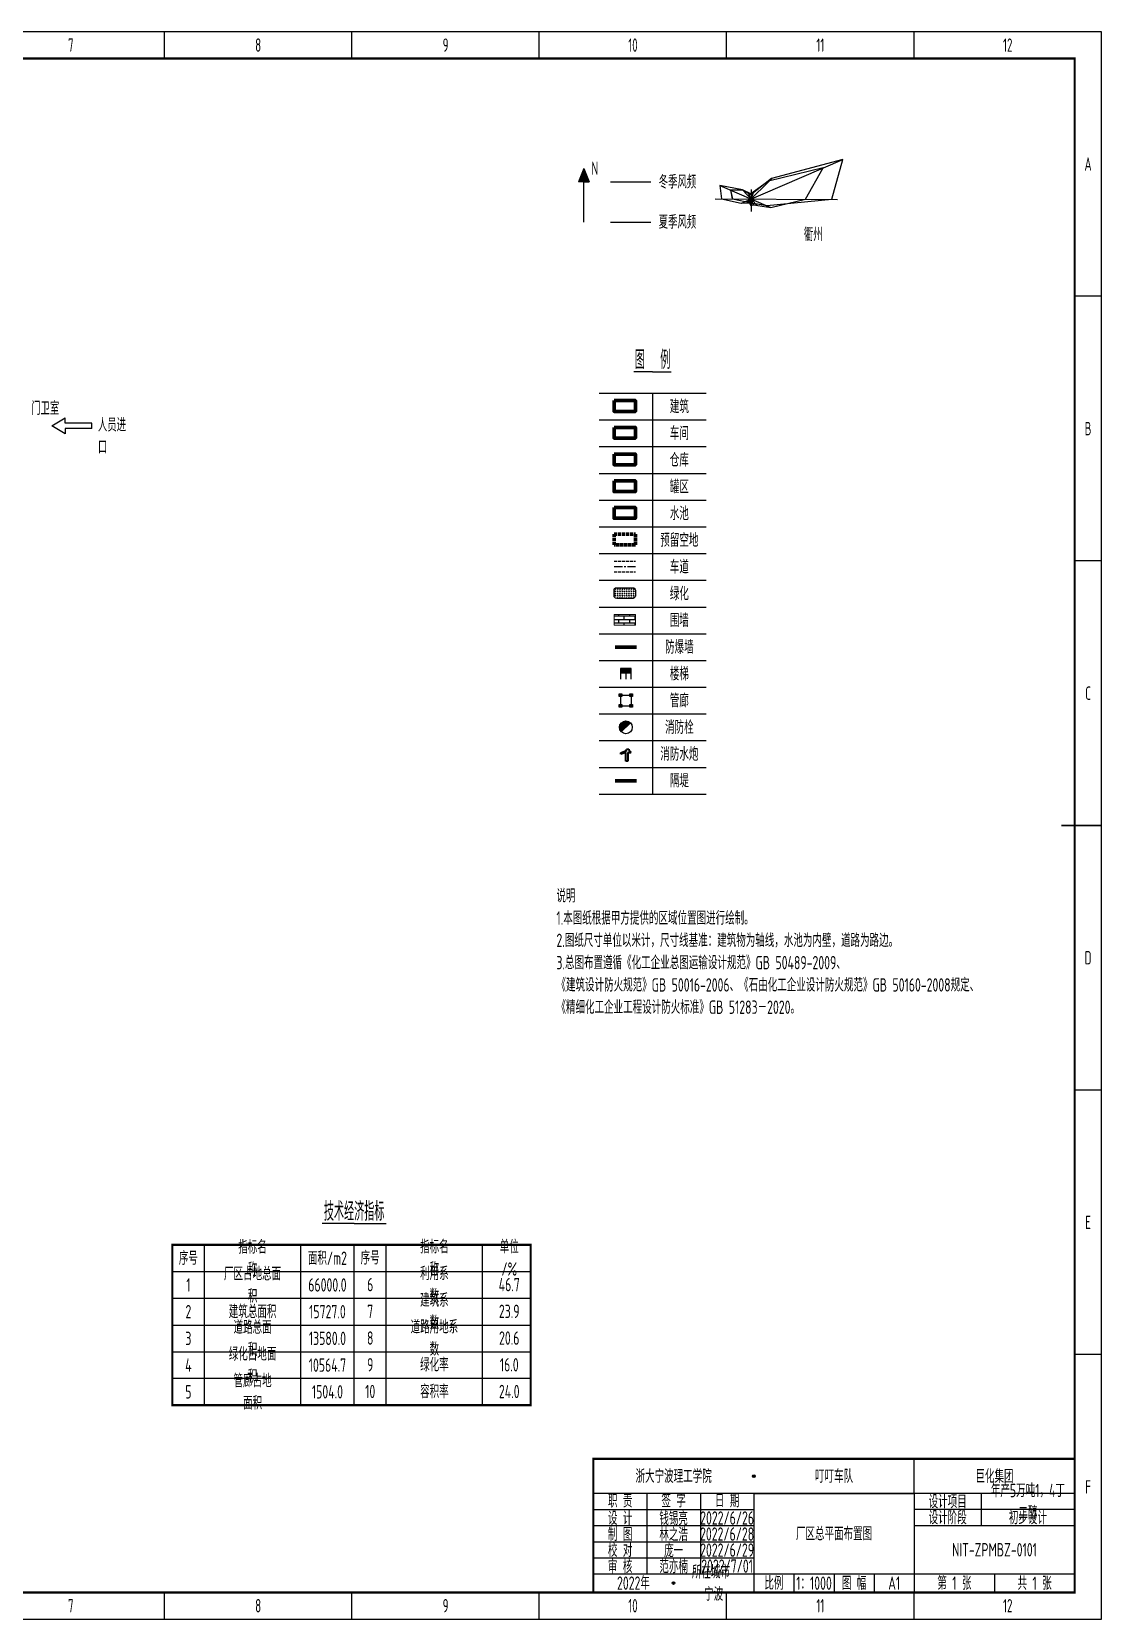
# Model space of a CAD drawing. Header units: millimetres. Extents: x 3176 to 4017, y 1682 to 2277.
# Drawn here: x 3617 to 4017, y 1683 to 2277 of the extents above; entities that cross this region are included whole.
import ezdxf
from ezdxf.enums import TextEntityAlignment as Align

# ---------------------------------------------------------------- set-up
doc = ezdxf.new("R2010")
doc.units = ezdxf.units.MM
doc.linetypes.add('ACAD_ISO02W100', pattern=[15, 12, -3])
doc.linetypes.add('CENTER', pattern=[50.8, 31.75, -6.35, 6.35, -6.35])
for name, color, linetype, lineweight in [('05-建筑外围', 7, 'Continuous', 25), ('1-图框与标题栏', 7, 'Continuous', 25), ('10-车间', 20, 'Continuous', 80), ('11-预留空地', 240, 'ACAD_ISO02W100', 80), ('12-装卸区', 115, 'Continuous', 80), ('14-消防', 12, 'Continuous', 25), ('15-管廊', 130, 'Continuous', 25), ('16-储罐', 32, 'Continuous', 80), ('17-水池', 170, 'Continuous', 80), ('19-楼梯', 126, 'Continuous', 25), ('2-文本', 7, 'Continuous', 25), ('2-文本 @ 1', 7, 'Continuous', 25), ('22-通道标记', 241, 'Continuous', 25), ('24-隔堤', 175, 'Continuous', 80), ('25-坐标2', 7, 'Continuous', 25), ('3-围墙', 140, 'Continuous', 20), ('5-道路线', 7, 'ACAD_ISO02W100', 25), ('6-道路中心黄线', 50, 'CENTER', 25), ('8-防爆墙', 30, 'Continuous', 80), ('9-建筑设施', 213, 'Continuous', 80)]:
    doc.layers.add(name, color=color, linetype=linetype, lineweight=lineweight)
doc.styles.add('5mm', font='gbenor.shx', dxfattribs={"width": 0.7, "height": 5, "bigfont": 'gbcbig.shx'})
doc.styles.add('5mm2', font='gbenor.shx', dxfattribs={"width": 0.75, "height": 5, "bigfont": 'gbcbig.shx'})
doc.styles.add('7mm', font='gbenor.shx', dxfattribs={"width": 0.75, "height": 7, "bigfont": 'gbcbig.shx'})

# ---------------------------------------------------------------- blocks, each defined once
blk = doc.blocks.new('消防拴')
at = {"layer": '6-道路中心黄线', "true_color": 0x991b1e}
h = blk.add_hatch(color=244, dxfattribs=at)
h.dxf.hatch_style = 1
h.paths.add_polyline_path([(2870.02, 1133.54, 0.668179), (2867.97, 1132.69, 0.198912), (2868.32, 1131.84)])
at = {"layer": '14-消防'}
blk.add_line((2868.32, 1131.84), (2870.02, 1133.54), dxfattribs=at)
blk.add_circle((2869.17, 1132.69), 1.2, dxfattribs=at)

msp = doc.modelspace()

# ---------------------------------------------------------------- hatches: boundary and pattern name
h = msp.add_hatch(color=256)
h.dxf.hatch_style = 1
h.paths.add_polyline_path([(3886.56, 1736.23, 1), (3887.56, 1736.23, 1)])
h = msp.add_hatch(color=256)
h.dxf.hatch_style = 1
h.paths.add_polyline_path([(3856.51, 1696.28, 1), (3857.51, 1696.28, 1)])
at = {"layer": '05-建筑外围', "true_color": 0x58ba48}
h = msp.add_hatch(dxfattribs=at)
h.set_pattern_fill('GOST_GLASS', color=85, scale=0.1)
h.set_pattern_definition([(45, (646.3434, 497.4373), (0.84852814, -9e-17), [0.5, -0.7]), (45, (646.5555, 497.4373), (0.84852814, -9e-17), [0.2, -1]), (45, (646.3434, 497.6494), (0.84852814, -9e-17), [0.2, -1])])
h.paths.add_polyline_path([(3835.76, 2068.69, 0.414214), (3834.76, 2067.69), (3834.76, 2065.69, 0.414214), (3835.76, 2064.69), (3841.76, 2064.69, 0.414214), (3842.76, 2065.69), (3842.76, 2067.69, 0.414214), (3841.76, 2068.69)])
at = {"layer": '05-建筑外围'}
h = msp.add_hatch(dxfattribs=at)
h.set_pattern_fill('AR-BRSTD', color=5, scale=0.02)
h.set_pattern_definition([(0, (646.3434, 497.4373), (0, 1.354836), []), (90, (646.3434, 497.4373), (-2.032, 1.354836), [1.354836, -1.354836])])
h.paths.add_polyline_path([(3834.76, 2058.69), (3834.76, 2054.69), (3842.76, 2054.69), (3842.76, 2058.69)])
at = {"layer": '1-图框与标题栏'}
h = msp.add_hatch(color=7, dxfattribs=at)
h.dxf.hatch_style = 1
h.paths.add_polyline_path([(3821.48, 2220.52), (3823.48, 2220.52), (3825.48, 2220.52), (3823.48, 2225.52)])

# ---------------------------------------------------------------- linework, layer by layer
msp.add_line((3737.58, 1762.82), (3737.58, 1822.82))
at = {"lineweight": 25}
msp.add_line((3946.98, 1682.73), (3946.98, 1692.73), dxfattribs=at)
for centre in [(3887.06, 1736.23), (3857.01, 1696.28)]:
    msp.add_circle(centre, 0.5)
at = {"layer": '05-建筑外围'}
msp.add_lwpolyline([(3834.76, 2067.69, -0.414214), (3835.76, 2068.69), (3841.76, 2068.69, -0.414214), (3842.76, 2067.69), (3842.76, 2065.69, -0.414214), (3841.76, 2064.69), (3835.76, 2064.69, -0.414214), (3834.76, 2065.69)], format="xyb", close=True, dxfattribs=at)
at = {"layer": '1-图框与标题栏', "lineweight": 25}
for p, q in [((4017.06, 2276.73), (3176.06, 2276.73)), ((3666.64, 2266.73), (3666.64, 2276.73)), ((3736.73, 2266.73), (3736.73, 2276.73)), ((3806.81, 2266.73), (3806.81, 2276.73)), ((3876.89, 2266.73), (3876.89, 2276.73)), ((3946.98, 2266.73), (3946.98, 2276.73)), ((4017.06, 1682.73), (4017.06, 2276.73)), ((4017.06, 2177.73), (4007.06, 2177.73)), ((4017.06, 2078.73), (4007.06, 2078.73)), ((4017.06, 1880.73), (4007.06, 1880.73)), ((4017.06, 1781.73), (4007.06, 1781.73)), ((3666.64, 1682.73), (3666.64, 1692.73)), ((3736.73, 1682.73), (3736.73, 1692.73)), ((3806.81, 1682.73), (3806.81, 1692.73)), ((3876.89, 1682.73), (3876.89, 1692.73)), ((3176.06, 1682.73), (4017.06, 1682.73))]:
    msp.add_line(p, q, dxfattribs=at)
at = {"layer": '1-图框与标题栏', "color": 2, "linetype": 'Continuous'}
for p, q in [((3882.41, 2212.58), (3920.33, 2228.97)), ((3920.31, 2228.97), (3893.72, 2221.76)), ((3916.21, 2214.04), (3920.31, 2228.97)), ((3884.54, 2212.69), (3893.75, 2221.78)), ((3893.72, 2221.76), (3885.99, 2215.68)), ((3874.32, 2219.2), (3893.4, 2210.98)), ((3878.29, 2217.51), (3878.99, 2214.24)), ((3882.95, 2217.47), (3878.29, 2217.51)), ((3878.29, 2217.46), (3879.04, 2214.17)), ((3882.84, 2217.61), (3888.13, 2211.84)), ((3885.99, 2215.68), (3882.95, 2217.47)), ((3886.95, 2212.01), (3884.94, 2216.58)), ((3885.42, 2212.59), (3887.01, 2216.78)), ((3886, 2217.69), (3886.02, 2209.49)), ((3872.65, 2214.19), (3918.34, 2214.01)), ((3879.04, 2214.17), (3883.86, 2213.21)), ((3883.86, 2213.21), (3885.08, 2213.21)), ((3885.08, 2213.21), (3886.01, 2212.52)), ((3886.01, 2212.52), (3887.62, 2212.4)), ((3887.62, 2212.4), (3891.91, 2211.67)), ((3891.91, 2211.67), (3916.21, 2214.04))]:
    msp.add_line(p, q, dxfattribs=at)
at = {"layer": '1-图框与标题栏'}
for p, q in [((3823.48, 2225.52), (3821.48, 2220.52)), ((3823.48, 2225.52), (3825.48, 2220.52)), ((3823.48, 2220.52), (3821.48, 2220.52)), ((3823.48, 2205.52), (3823.48, 2220.52)), ((3823.48, 2220.52), (3825.48, 2220.52)), ((3849.2, 2149.48), (3842.2, 2149.48)), ((3849.2, 2149.48), (3856.2, 2149.48)), ((3737.58, 1830.82), (3725.58, 1830.82)), ((3737.58, 1830.82), (3749.58, 1830.82)), ((3681.58, 1762.82), (3681.58, 1822.82)), ((3717.58, 1762.82), (3717.58, 1822.82)), ((3749.58, 1762.82), (3749.58, 1822.82)), ((3785.58, 1762.82), (3785.58, 1822.82)), ((3669.58, 1812.82), (3803.58, 1812.82)), ((3669.58, 1802.82), (3803.58, 1802.82)), ((3669.58, 1792.82), (3803.58, 1792.82)), ((3669.58, 1782.82), (3803.58, 1782.82)), ((3803.58, 1772.82), (3669.58, 1772.82))]:
    msp.add_line(p, q, dxfattribs=at)
at = {"layer": '1-图框与标题栏', "color": 3, "linetype": 'Continuous'}
for p, q in [((3912.94, 2225.8), (3892.59, 2220.85)), ((3906.33, 2214.05), (3912.94, 2225.8)), ((3874.32, 2219.15), (3874.96, 2214.19)), ((3882.85, 2217.61), (3874.35, 2219.23)), ((3885.99, 2216.06), (3882.85, 2217.61)), ((3892.59, 2220.85), (3885.99, 2216.06)), ((3874.96, 2214.19), (3882.37, 2212.59)), ((3882.37, 2212.59), (3884.52, 2212.71)), ((3884.52, 2212.71), (3885.41, 2212.55)), ((3885.41, 2212.55), (3885.96, 2211.69)), ((3885.96, 2211.69), (3886.94, 2212.01)), ((3886.94, 2212.01), (3893.36, 2210.99)), ((3893.36, 2210.99), (3906.33, 2214.05))]:
    msp.add_line(p, q, dxfattribs=at)
at = {"layer": '1-图框与标题栏', "color": 3}
msp.add_line((3833.48, 2220.52), (3848.48, 2220.52), dxfattribs=at)
at = {"layer": '1-图框与标题栏', "color": 2}
msp.add_line((3833.48, 2205.52), (3848.48, 2205.52), dxfattribs=at)
at = {"layer": '1-图框与标题栏', "color": 0, "lineweight": 60, "const_width": 0.8}
msp.add_lwpolyline([(3201.06, 1692.73), (4007.06, 1692.73), (4007.06, 2266.73), (3201.06, 2266.73)], close=True, dxfattribs=at)
at = {"layer": '1-图框与标题栏', "lineweight": 25, "const_width": 0.6}
msp.add_lwpolyline([(4017.06, 1979.73), (4002.06, 1979.73)], dxfattribs=at)
at = {"layer": '1-图框与标题栏', "const_width": 0.8}
for points in [[(3827.06, 1692.73), (3827.06, 1742.73)], [(4007.06, 1742.73), (3827.06, 1742.73)]]:
    msp.add_lwpolyline(points, dxfattribs=at)
at = {"layer": '10-车间'}
msp.add_lwpolyline([(3834.76, 2128.69), (3842.76, 2128.69), (3842.76, 2124.69), (3834.76, 2124.69)], close=True, dxfattribs=at)
at = {"layer": '11-预留空地', "ltscale": 0.1}
msp.add_lwpolyline([(3834.76, 2088.69), (3842.76, 2088.69), (3842.76, 2084.69), (3834.76, 2084.69)], close=True, dxfattribs=at)
at = {"layer": '12-装卸区'}
msp.add_lwpolyline([(3834.76, 2118.69), (3842.76, 2118.69), (3842.76, 2114.69), (3834.76, 2114.69)], close=True, dxfattribs=at)
at = {"layer": '14-消防', "lineweight": 40}
for p, q in [((3837.29, 2006.96), (3839.46, 2007.78)), ((3839.27, 2007.71), (3839.46, 2008.26)), ((3839.46, 2008.26), (3840.28, 2008.26)), ((3839.46, 2007.78), (3839.46, 2007.78)), ((3840.28, 2008.26), (3840.28, 2007.74)), ((3840.28, 2007.74), (3841.09, 2007.2)), ((3839.2, 2006.98), (3837.29, 2006.43)), ((3837.29, 2006.43), (3837.29, 2006.96)), ((3839.2, 2003.82), (3839.2, 2006.98)), ((3839.98, 2003.82), (3839.2, 2003.82)), ((3840.88, 2006.76), (3839.98, 2006.98)), ((3839.98, 2006.98), (3839.98, 2003.82)), ((3841.09, 2007.2), (3840.86, 2006.76))]:
    msp.add_line(p, q, dxfattribs=at)
at = {"layer": '15-管廊'}
for p, q in [((3836.7, 2028.98), (3837.7, 2028.98)), ((3836.7, 2027.98), (3836.7, 2028.98)), ((3837.7, 2027.98), (3836.7, 2027.98)), ((3837.2, 2028.48), (3837.2, 2024.48)), ((3837.2, 2028.48), (3841.2, 2028.48)), ((3837.7, 2028.98), (3837.7, 2027.98)), ((3840.7, 2028.98), (3841.7, 2028.98)), ((3840.7, 2027.98), (3840.7, 2028.98)), ((3841.7, 2027.98), (3840.7, 2027.98)), ((3841.2, 2028.48), (3841.2, 2024.48)), ((3841.7, 2028.98), (3841.7, 2027.98)), ((3836.7, 2024.98), (3837.7, 2024.98)), ((3836.7, 2023.98), (3836.7, 2024.98)), ((3837.7, 2023.98), (3836.7, 2023.98)), ((3837.2, 2024.48), (3841.2, 2024.48)), ((3837.7, 2024.98), (3837.7, 2023.98)), ((3840.7, 2023.98), (3840.7, 2024.98)), ((3840.7, 2024.98), (3841.7, 2024.98)), ((3841.7, 2023.98), (3840.7, 2023.98)), ((3841.7, 2024.98), (3841.7, 2023.98))]:
    msp.add_line(p, q, dxfattribs=at)
for p in [(3837.2, 2028.48), (3837.2, 2028.48), (3841.2, 2028.48), (3841.2, 2028.48), (3837.2, 2024.48), (3837.2, 2024.48), (3841.2, 2024.48), (3841.2, 2024.48)]:
    msp.add_point(p, dxfattribs=at)
at = {"layer": '16-储罐'}
msp.add_lwpolyline([(3834.76, 2108.69), (3842.76, 2108.69), (3842.76, 2104.69), (3834.76, 2104.69)], close=True, dxfattribs=at)
at = {"layer": '17-水池'}
msp.add_lwpolyline([(3834.76, 2098.69), (3842.76, 2098.69), (3842.76, 2094.69), (3834.76, 2094.69)], close=True, dxfattribs=at)
at = {"layer": '19-楼梯'}
for p, q in [((3841.2, 2038.48), (3837.2, 2038.48)), ((3837.2, 2038.48), (3837.2, 2034.48)), ((3837.2, 2038.48), (3837.2, 2038.08)), ((3837.2, 2038.08), (3841.2, 2038.08)), ((3837.2, 2037.68), (3841.2, 2037.68)), ((3839.2, 2038.48), (3839.2, 2034.48)), ((3841.2, 2034.48), (3841.2, 2038.48)), ((3837.2, 2037.28), (3841.2, 2037.28)), ((3837.2, 2036.88), (3841.2, 2036.88))]:
    msp.add_line(p, q, dxfattribs=at)
at = {"layer": '2-文本'}
for p, q in [((3829.2, 2141.48), (3869.2, 2141.48)), ((3849.2, 2141.48), (3849.2, 1991.48)), ((3829.2, 2131.48), (3869.2, 2131.48)), ((3829.2, 2121.48), (3869.2, 2121.48)), ((3829.2, 2111.48), (3869.2, 2111.48)), ((3829.2, 2101.48), (3869.2, 2101.48)), ((3829.2, 2091.48), (3869.2, 2091.48)), ((3829.2, 2081.48), (3869.2, 2081.48)), ((3829.2, 2071.48), (3869.2, 2071.48)), ((3829.2, 2061.48), (3869.2, 2061.48)), ((3829.2, 2051.48), (3869.2, 2051.48)), ((3829.2, 2041.48), (3869.2, 2041.48)), ((3829.2, 2031.48), (3869.2, 2031.48)), ((3829.2, 2021.48), (3869.2, 2021.48)), ((3829.2, 2011.48), (3869.2, 2011.48)), ((3829.2, 2001.48), (3869.2, 2001.48)), ((3829.2, 1991.48), (3869.2, 1991.48)), ((3827.06, 1742.73), (4007.06, 1742.73)), ((3827.06, 1742.73), (3827.06, 1692.73)), ((3947.06, 1729.73), (3947.06, 1742.73)), ((4007.06, 1729.73), (3827.06, 1729.73)), ((3847.06, 1729.73), (3847.06, 1699.73)), ((3867.06, 1729.73), (3867.06, 1699.73)), ((3887.06, 1729.73), (3887.06, 1692.73)), ((3887.06, 1729.73), (3947.06, 1729.73)), ((3947.06, 1729.73), (3947.06, 1692.73)), ((3972.06, 1729.73), (3972.06, 1717.73)), ((3827.06, 1723.73), (3887.06, 1723.73)), ((4007.06, 1723.73), (3947.06, 1723.73)), ((3887.06, 1717.73), (3827.06, 1717.73)), ((4007.06, 1717.73), (3947.06, 1717.73)), ((3827.06, 1711.73), (3887.06, 1711.73)), ((3827.06, 1705.73), (3887.06, 1705.73)), ((3827.06, 1699.73), (4007.06, 1699.73)), ((3827.06, 1699.73), (3827.06, 1692.73)), ((3902.06, 1699.73), (3902.06, 1692.73)), ((3917.06, 1699.73), (3917.06, 1692.73)), ((3917.06, 1699.73), (3932.06, 1699.73)), ((3932.06, 1699.73), (3932.06, 1692.73)), ((3977.06, 1699.62), (3977.06, 1692.73))]:
    msp.add_line(p, q, dxfattribs=at)
at = {"layer": '22-通道标记'}
for p, q in [((3624.51, 2129.26), (3629.51, 2132.26)), ((3629.51, 2126.26), (3624.51, 2129.26)), ((3629.51, 2130.26), (3629.51, 2132.26)), ((3639.51, 2130.26), (3629.51, 2130.26)), ((3639.51, 2128.26), (3629.51, 2128.26)), ((3629.51, 2128.26), (3629.51, 2126.26)), ((3639.51, 2128.26), (3639.51, 2130.26))]:
    msp.add_line(p, q, dxfattribs=at)
at = {"layer": '24-隔堤'}
for q in [(3835.2, 1996.48), (3843.2, 1996.48)]:
    msp.add_line((3839.2, 1996.48), q, dxfattribs=at)
at = {"layer": '25-坐标2'}
for points, const_width in [([(3669.58, 1823.02), (3669.18, 1823.02)], 0.4), ([(3669.58, 1822.82), (3803.58, 1822.82), (3803.58, 1762.82), (3669.58, 1762.82), (3669.58, 1822.82)], 0.8), ([(3827.06, 1742.93), (3826.66, 1742.93)], 0.4)]:
    msp.add_lwpolyline(points, dxfattribs=dict(at, const_width=const_width))
at = {"layer": '3-围墙'}
msp.add_lwpolyline([(3834.76, 2058.69), (3842.76, 2058.69), (3842.76, 2054.69), (3834.76, 2054.69)], close=True, dxfattribs=at)
at = {"layer": '5-道路线', "ltscale": 0.1}
for p, q in [((3834.76, 2078.69), (3842.76, 2078.69)), ((3834.76, 2074.69), (3842.76, 2074.69))]:
    msp.add_line(p, q, dxfattribs=at)
at = {"layer": '6-道路中心黄线', "ltscale": 0.1}
msp.add_line((3834.76, 2076.69), (3842.76, 2076.69), dxfattribs=at)
at = {"layer": '8-防爆墙'}
for q in [(3835.2, 2046.48), (3843.2, 2046.48)]:
    msp.add_line((3839.2, 2046.48), q, dxfattribs=at)
at = {"layer": '9-建筑设施'}
msp.add_lwpolyline([(3834.76, 2138.69), (3842.76, 2138.69), (3842.76, 2134.69), (3834.76, 2134.69)], close=True, dxfattribs=at)

# ---------------------------------------------------------------- block references
at = {"layer": '6-道路中心黄线', "xscale": 2, "yscale": 2, "zscale": 2}
msp.add_blockref('消防拴', (-1899.14, -248.9), dxfattribs=at)

# ---------------------------------------------------------------- texts
at = {"char_height": 5, "width": 70.0833, "attachment_point": 5, "style": '5mm'}
for s, insert in [('11', (3911.93, 1687.79)), ('{\\Fgbenor,gbcbig|c0;12}', (3982.02, 1687.79))]:
    msp.add_mtext(s, dxfattribs=dict(at, insert=insert))
at = {"layer": '2-文本', "char_height": 5, "width": 70.0833, "attachment_point": 5, "style": '5mm'}
for s, insert in [('{\\Fgbenor,gbcbig|c0;7}', (3631.6, 2271.73)), ('{\\Fgbenor,gbcbig|c0;8}', (3701.68, 2271.73)), ('{\\Fgbenor,gbcbig|c0;9}', (3771.77, 2271.73)), ('{\\Fgbenor,gbcbig|c0;10}', (3841.85, 2271.73)), ('{\\Fgbenor,gbcbig|c0;11}', (3911.93, 2271.73)), ('{\\Fgbenor,gbcbig|c0;12}', (3982.02, 2271.73)), ('{\\Fgbenor,gbcbig|c0;A}', (4012.06, 2227.23)), ('{\\Fgbenor,gbcbig|c0;B}', (4012.06, 2128.23)), ('{\\Fgbenor,gbcbig|c0;C}', (4012.06, 2029.23)), ('{\\Fgbenor,gbcbig|c0;D}', (4012.06, 1930.23)), ('{\\Fgbenor,gbcbig|c0;E}', (4012.06, 1831.23)), ('F', (4012.06, 1732.23)), ('7', (3631.6, 1687.79)), ('8', (3701.68, 1687.79)), ('9', (3771.77, 1687.79)), ('10', (3841.85, 1687.79))]:
    msp.add_mtext(s, dxfattribs=dict(at, insert=insert))
at = {"layer": '2-文本 @ 1', "style": '5mm2', "width": 0.75}
for s, p in [('建筑', (3859.2, 2136.48)), ('车间', (3859.2, 2126.48)), ('仓库', (3859.2, 2116.48)), ('罐区', (3859.2, 2106.48)), ('水池', (3859.2, 2096.48)), ('预留空地', (3859.2, 2086.48)), ('车道', (3859.2, 2076.48)), ('绿化', (3859.2, 2066.48)), ('围墙', (3859.2, 2056.48)), ('防爆墙', (3859.2, 2046.48)), ('楼梯', (3859.2, 2036.48)), ('管廊', (3859.2, 2026.48)), ('消防栓', (3859.2, 2016.48)), ('消防水炮', (3859.2, 2006.48)), ('隔堤', (3859.2, 1996.48))]:
    msp.add_text(s, height=5, dxfattribs=at).set_placement(p, align=Align.MIDDLE_CENTER)
at = {"layer": '2-文本 @ 1'}
for s, width, gutter_width, heights, insert, char_height, attachment_point, style in [('N', 22.6844, 12.5, [9.66], (3827.57, 2225.68), 5, 5, '5mm'), ('冬季风频', 22.6844, 12.5, [9.66], (3858.48, 2220.52), 5, 5, '5mm'), ('夏季风频', 22.6844, 12.5, [9.66], (3858.48, 2205.52), 5, 5, '5mm'), ('衢州', 22.6844, 12.5, [9.66], (3909.27, 2200.87), 5, 5, '5mm'), ('图  例', 22.6844, 12.5, [9.66], (3849.2, 2153.98), 7, 5, '7mm'), ('门卫室', 11.336, 35, [0], (3616.78, 2138.36), 5, 1, '5mm'), ('人员进口', 11.336, 35, [0], (3641.76, 2132.13), 5, 1, '5mm'), ('说明\\P1.本图纸根据甲方提供的区域位置图进行绘制。\\P2.图纸尺寸单位以米计，尺寸线基准：建筑物为轴线，水池为内壁，道路为路边。\\P3.总图布置遵循《化工企业总图运输设计规范》GB 50489-2009、\\P《建筑设计防火规范》GB 50016-2006、《石由化工企业设计防火规范》GB 50160-2008规定、\\P《精细化工企业工程设计防火标准》GB 51283－2020。', 194.038, 12.5, [0], (3813.23, 1955.92), 5, 1, '5mm2'), ('技术经济指标', 22.6844, 12.5, [9.66], (3737.58, 1835.32), 7, 5, '7mm'), ('序号', 12, 12.5, [0], (3675.58, 1817.82), 5, 5, '5mm2'), ('指标名称', 12, 12.5, [0], (3699.58, 1817.82), 5, 5, '5mm2'), ('面积/m2', 14.4998, 12.5, [0], (3727.58, 1817.82), 5, 5, '5mm2'), ('序号', 12, 12.5, [0], (3743.58, 1817.94), 5, 5, '5mm2'), ('指标名称', 12, 12.5, [0], (3767.58, 1817.94), 5, 5, '5mm2'), ('单位/%', 12, 12.5, [0], (3795.58, 1817.94), 5, 5, '5mm2'), ('1', 12, 12.5, [0], (3675.58, 1807.82), 5, 5, '5mm2'), ('厂区占地总面积', 23.4519, 12.5, [2.11], (3699.58, 1807.82), 5, 5, '5mm2'), ('66000.0', 12, 12.5, [0], (3727.58, 1807.82), 5, 5, '5mm2'), ('6', 12, 12.5, [0], (3743.58, 1807.94), 5, 5, '5mm2'), ('利用系数', 12, 12.5, [0], (3767.58, 1807.94), 5, 5, '5mm2'), ('46.7', 14.4998, 12.5, [0], (3795.58, 1807.94), 5, 5, '5mm2'), ('2', 12, 12.5, [0], (3675.58, 1797.82), 5, 5, '5mm2'), ('建筑总面积', 17.7259, 12.5, [11.32], (3699.58, 1797.82), 5, 5, '5mm2'), ('15727.0', 12, 12.5, [0], (3727.58, 1797.82), 5, 5, '5mm2'), ('7', 12, 12.5, [0], (3743.58, 1797.94), 5, 5, '5mm2'), ('建筑系数', 12, 12.5, [0], (3767.58, 1797.94), 5, 5, '5mm2'), ('23.9', 12, 12.5, [0], (3795.58, 1797.94), 5, 5, '5mm2'), ('3', 12, 12.5, [0], (3675.58, 1787.82), 5, 5, '5mm2'), ('道路总面积', 15.9833, 12.5, [10.82], (3699.58, 1787.82), 5, 5, '5mm2'), ('13580.0', 12, 12.5, [0], (3727.58, 1787.82), 5, 5, '5mm2'), ('8', 12, 12.5, [0], (3743.58, 1787.94), 5, 5, '5mm2'), ('道路用地系数', 18.2238, 12.5, [6.75], (3767.58, 1787.94), 5, 5, '5mm2'), ('20.6', 12, 12.5, [0], (3795.58, 1787.94), 5, 5, '5mm2'), ('4', 12, 12.5, [0], (3675.58, 1777.82), 5, 5, '5mm2'), ('绿化占地面积', 18.4728, 12.5, [8.83], (3699.58, 1777.82), 5, 5, '5mm2'), ('10564.7', 12, 12.5, [0], (3727.58, 1777.82), 5, 5, '5mm2'), ('9', 12, 12.5, [0], (3743.58, 1777.94), 5, 5, '5mm2'), ('绿化率', 12, 12.5, [0], (3767.58, 1777.94), 5, 5, '5mm2'), ('16.0', 12, 12.5, [0], (3795.58, 1777.94), 5, 5, '5mm2'), ('5', 12, 12.5, [0], (3675.58, 1767.82), 5, 5, '5mm2'), ('管廊占地面积', 16.4812, 12.5, [10.82], (3699.58, 1767.82), 5, 5, '5mm2'), ('1504.0', 12, 12.5, [0], (3727.58, 1767.82), 5, 5, '5mm2'), ('10', 12, 12.5, [0], (3743.58, 1767.94), 5, 5, '5mm2'), ('容积率', 12, 12.5, [0], (3767.58, 1767.94), 5, 5, '5mm2'), ('24.0', 12, 12.5, [0], (3795.58, 1767.94), 5, 5, '5mm2'), ('浙大宁波理工学院        ', 31.6676, 25, [15.57], (3857.06, 1736.23), 5, 5, '5mm2'), ('叮叮车队       ', 25.8849, 25, [0], (3917.06, 1736.23), 5, 5, '5mm2'), ('巨化集团', 31.0079, 25, [3.54], (3977.06, 1736.23), 5, 5, '5mm2'), ('职 责', 20, 25, [0], (3837.06, 1727.03), 5, 5, '5mm2'), ('签 字', 20, 25, [0], (3857.06, 1727.06), 5, 5, '5mm2'), ('日 期', 20, 25, [0], (3877.06, 1727.09), 5, 5, '5mm2'), ('设计项目', 20, 25, [0], (3959.56, 1726.73), 5, 5, '5mm2'), ('年产5万吨1，4丁二醇', 31.0079, 25, [3.54], (3989.56, 1726.73), 5, 5, '5mm2'), ('设 计', 20, 25, [0], (3837.06, 1720.5), 5, 5, '5mm2'), ('钱锡亮', 20, 25, [0], (3857.06, 1720.45), 5, 5, '5mm2'), ('2022/6/26', 20, 25, [0], (3877.06, 1720.61), 5, 5, '5mm2'), ('设计阶段', 20, 25, [0], (3959.56, 1720.73), 5, 5, '5mm2'), ('初步设计', 20, 25, [0], (3989.56, 1720.73), 5, 5, '5mm2'), ('制 图', 20, 25, [0], (3837.06, 1714.47), 5, 5, '5mm2'), ('林之浩', 20, 25, [0], (3857.06, 1714.45), 5, 5, '5mm2'), ('2022/6/28', 20, 25, [0], (3877.06, 1714.61), 5, 5, '5mm2'), ('厂区总平面布置图', 35.3316, 25, [10.86], (3917.06, 1714.73), 5, 5, '5mm2'), ('校 对', 20, 25, [0], (3837.06, 1708.5), 5, 5, '5mm2'), ('庞一', 20, 25, [0], (3857.06, 1708.39), 5, 5, '5mm2'), ('2022/6/29', 20, 25, [0], (3877.06, 1708.61), 5, 5, '5mm2'), ('NIT-ZPMBZ-0101', 37.5794, 25, [10.86], (3977.06, 1708.73), 5, 5, '5mm2'), ('审 核', 20, 25, [0], (3837.06, 1702.45), 5, 5, '5mm2'), ('范亦楠', 20, 25, [0], (3857.06, 1702.42), 5, 5, '5mm2'), ('2022/7/01', 20, 25, [0], (3877.06, 1702.61), 5, 5, '5mm2'), ('2022年', 20, 25, [0], (3842.04, 1696.25), 5, 5, '5mm2'), ('所在城市  宁波', 20, 25, [0], (3872.04, 1696.28), 5, 5, '5mm2'), ('比例', 20, 25, [0], (3894.56, 1696.23), 5, 5, '5mm2'), ('图 幅', 20, 25, [0], (3924.56, 1696.23), 5, 5, '5mm2'), ('第 1 张', 20, 25, [0], (3962.06, 1696.23), 5, 5, '5mm2'), ('共 1 张', 20, 25, [0], (3992.06, 1696.17), 5, 5, '5mm2'), ('1：1000', 20, 25, [0], (3909.56, 1696.23), 5, 5, '5mm2'), ('A1', 20, 25, [0], (3939.56, 1696.23), 5, 5, '5mm2')]:
    msp.add_mtext_dynamic_manual_height_columns(s, width=width, gutter_width=gutter_width, heights=heights, dxfattribs=dict(at, insert=insert, char_height=char_height, attachment_point=attachment_point, style=style))

doc.saveas('drawing.dxf')
